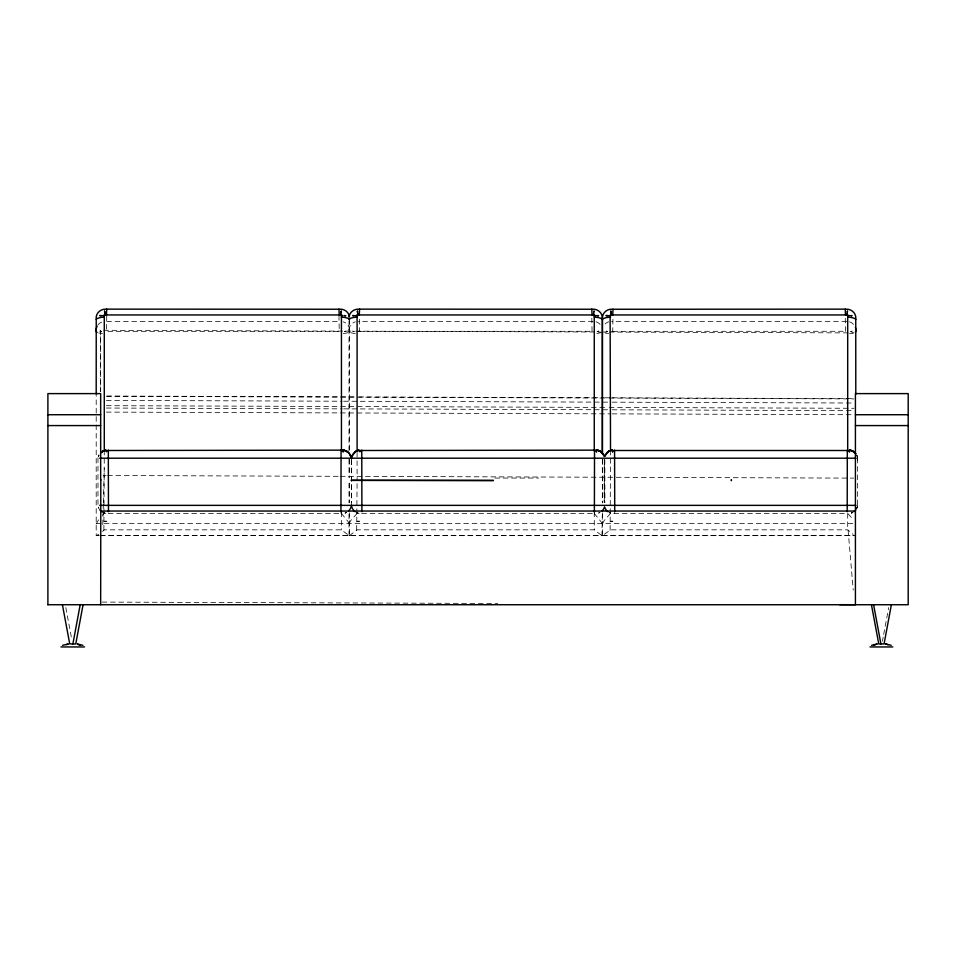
<?xml version="1.0" encoding="UTF-8"?>
<svg xmlns="http://www.w3.org/2000/svg" width="956" height="956" viewBox="0 0 956 956"><rect width="100%" height="100%" fill="white"/><g stroke="black" fill="none" stroke-linecap="round" stroke-linejoin="round"><path stroke-width="0.72" stroke-dasharray="4.78 3.58" d="M100.464 391.554L100.667 330.513M106.749 316.018L106.486 331.338L339.237 331.338L338.974 316.018M102.794 524.784L103.176 509.99M103.224 508.508L103.344 504.063M103.379 502.581L104.276 468.536M358.225 331.278L359.301 331.338L359.564 316.018M611.661 331.278L612.736 331.338L612.999 316.018M857.628 460.673L857.592 457.793A9.333 9.333 0 0 0 856.684 455.068M614.684 512.5L614.588 513.408M97.978 457.793L97.978 505.76M857.687 505.76L856.684 508.484A9.333 9.333 0 0 0 857.592 505.772L856.684 505.365M882.412 641.249L883.165 637.21M883.679 634.437L888.698 607.562M857.592 505.76L856.767 508.484M96.198 523.996L98.827 519.395M98.982 455.068L98.42 456.394A9.333 9.333 0 0 1 98.982 455.068M98.325 456.394L98.886 455.068M102.483 515.284L104.276 513.444M357.09 513.444L350.709 520.578L349 523.996M610.525 513.444L604.144 520.578L602.435 523.996M102.483 531.476L104.276 529.839L341.447 529.839L349.143 535.659L601.957 535.659L602.34 512.93M349.394 535.659L357.09 529.839L594.262 529.839L601.957 535.659M602.435 512.93L602.483 535.623L610.525 529.839L847.697 529.839L853.146 534.416M98.827 534.416L96.198 535.563L96.198 395.342M345.164 513.061L346.502 512.5M851.414 513.061L852.74 512.5M100.428 535.659L349.502 535.623L349.538 512.93M593.222 321.347L358.118 321.347M359.301 331.338L593.126 331.278M846.669 321.347L611.565 321.347M612.736 331.338L846.562 331.278M106.749 321.443L338.974 321.443M856.684 458.199L857.723 458.199L856.767 455.068M494.885 478.06L538.61 478.06M108.231 513.444L342.152 513.444M361.762 513.444L595.588 513.444M613.86 513.444L847.697 513.444M96.198 523.35L101.587 523.35M104.276 523.35L852.8 523.35M103.881 530.221L104.276 452.451M356.684 530.221L357.09 482.206M610.119 530.221L610.525 452.451M96.198 535.563L98.886 535.563M100.237 535.563L855.787 535.563M96.58 535.659L99.149 535.659M602.83 535.659L853.899 535.659M103.654 330.286L354.246 331.158M355.74 331.17L600.356 332.019M601.85 332.031L607.813 332.043M609.307 332.055L853.923 332.903M106.857 396.035L357.377 396.907M358.859 396.919L603.415 397.768M604.909 397.78L610.872 397.804M612.366 397.804L853.935 398.652M106.415 396.286L339.165 397.099M340.659 397.11L607.741 398.043M609.235 398.043L853.923 398.903M106.391 400.397L342.14 401.221M343.634 401.233L610.717 402.165M612.21 402.165L853.923 403.014M106.379 405.679L339.153 406.491M340.635 406.491L607.729 407.423M609.223 407.435L853.923 408.284M106.367 408.033L342.129 408.857M343.622 408.857L610.705 409.789M612.198 409.801L853.923 410.638M106.355 412.096L610.848 413.864M612.198 413.864L853.935 414.713M103.152 475.49L106.128 475.502M107.622 475.502L338.914 476.315M340.408 476.315L853.708 478.12M102.161 602.089L497.718 603.475M359.121 513.408L356.349 512.5A9.333 9.333 0 0 0 359.157 513.408L356.433 512.5M105.722 513.408L102.913 512.5L105.686 513.408A9.333 9.333 0 0 1 102.997 512.5M609.163 512.5L610.49 513.061L609.247 512.5A9.333 9.333 0 0 0 610.573 513.061M594.262 513.444L602.34 523.35M341.447 513.444L349.538 523.35M848.103 513.85L853.146 519.395M349.036 535.623L349 512.93M856.684 455.068L857.245 456.394M98.325 507.158L98.982 508.484A9.333 9.333 0 0 1 98.42 507.17M594.513 513.408L594.417 512.5M341.065 513.408L340.981 512.5M65.821 607.562L71.604 638.56M848.103 530.221L853.218 590.115M845.486 331.338L845.223 316.018M592.051 331.338L591.788 316.018M857.628 458.199L857.628 505.365M847.697 513.48L847.697 529.839M604.813 459.669L604.909 502.414M602.435 459.346L602.435 502.808M602.34 459.346L602.34 502.808M594.262 511.986L594.262 529.839M357.09 452.451L357.09 480.749M351.473 459.669L351.473 502.414M351.378 459.669L351.378 505.365M349.538 319.424L349.538 450.718M349.538 459.346L349.538 477.51M349.538 483.162L349.538 502.808M349 320.786L349 450.718M349 459.346L349 477.51M349 483.162L349 502.808M341.447 511.986L341.447 529.839M100.667 330.274L100.667 391.243M343.252 333.429A9.333 2.414 1.9 0 0 349.502 331.744L349.502 328.864A9.333 9.01 0 0 0 343.252 321.814M102.483 333.429A9.333 2.414 -1.9 0 1 98.827 332.963M97.894 325.04A9.333 9.01 0 0 1 102.483 321.814M853.146 332.963A9.333 2.414 1.9 0 1 849.502 333.429M608.733 333.429A9.333 2.414 -1.9 0 1 605.076 332.963M849.502 321.814A9.333 9.01 0 0 1 854.078 325.04M605.076 323.988A9.333 9.01 0 0 1 608.733 321.814M355.285 333.429A9.333 2.414 -1.9 0 1 349.036 331.744L349.036 328.864A9.333 9.01 0 0 1 355.285 321.814M601.396 332.413A9.333 2.414 1.9 0 1 596.054 333.429M596.054 321.814A9.333 9.01 0 0 1 601.396 326.223M99.926 331.111L101.396 331.577L99.926 331.111M352.728 331.111L354.21 331.577L352.728 331.111M606.164 331.111L607.646 331.577L606.164 331.111M346.419 512.5L345.092 513.061A9.333 9.333 0 0 0 346.419 512.5M599.938 512.5L598.528 513.061A9.333 9.333 0 0 0 599.854 512.5M852.668 512.5L851.342 513.061A9.333 9.333 0 0 0 852.668 512.5M345.809 331.111L344.327 331.577L345.821 331.23M598.611 331.111L597.142 331.577L598.611 331.111M852.059 331.111L850.577 331.577L852.071 331.23M105.315 521.235L104.276 521.259L106.749 521.259L105.315 521.235M358.118 521.235L357.09 521.259L359.564 521.259L358.118 521.235M611.565 521.235L610.525 521.259L612.999 521.259L611.565 521.235M604.288 502.414L604.288 459.669L604.192 502.414"/><path stroke-width="1.43" d="M493.439 480.282L351.019 480.342L493.344 480.701M731.376 480.701L731.376 479.984M341.447 450.969L341.447 317.081C340.312 314.572 345.307 316.066 341.842 315.576A1.625 1.565 0 0 0 340.814 314.584L340.802 313.281L340.718 314.918L339.237 314.954L338.974 309.158L341.854 309.266A9.333 9.01 0 0 1 349.502 316.651M596.09 315.671L594.644 315.576A1.625 1.565 0 0 0 593.628 314.584L593.616 313.281L593.533 314.918L592.051 314.954L591.788 309.158L594.656 309.266A9.333 9.01 0 0 1 602.304 316.651L602.34 453.395M602.435 453.395L602.483 316.651A9.333 9.01 0 0 1 610.119 309.266L845.235 309.135L845.486 314.954L846.968 314.918L847.135 313.281L847.064 314.584A1.625 1.565 0 0 1 848.092 315.576C851.581 316.245 846.55 314.512 847.697 317.081L847.697 450.969M104.276 450.969L104.276 317.081C105.459 314.572 100.368 316.078 103.846 315.623A1.625 1.565 0 0 1 104.921 314.584L104.921 313.281L105.005 314.918L106.486 314.954L106.737 309.135L338.974 309.23M357.09 450.969L357.09 317.081C358.273 314.572 353.182 316.078 356.66 315.623A1.625 1.565 0 0 1 357.723 314.584L357.735 313.281L357.819 314.918L359.301 314.954L359.552 309.135L591.788 309.23M610.071 315.815L608.697 315.671L610.119 315.623A1.625 1.565 0 0 1 611.159 314.584L611.171 313.281L611.254 314.918L612.736 314.954L612.999 309.23M108.47 511.747L108.327 450.109M361.906 511.747L361.762 450.109M614.72 511.747L614.577 450.109M594.262 450.969L594.262 317.081L594.285 315.647L596.078 315.6M855.787 394.147L855.751 316.651A9.333 9.01 0 0 0 848.103 309.266L845.223 309.23M351.473 458.199L351.509 457.793A9.333 9.333 0 0 1 359.157 450.156L355.19 451.818L351.856 456.394M351.378 505.365L351.342 505.76A9.333 9.333 0 0 1 348.737 510.815M349 317.045L349.036 316.651A9.333 9.01 0 0 1 356.684 309.266L359.564 309.158M72.883 643.95L80.196 604.73M83.076 604.73L75.763 643.95L69.74 643.95L62.415 604.73M891.374 604.73L884.061 643.95L878.767 643.95L871.442 604.73M610.119 315.623L610.525 450.969M100.81 479.649L100.667 604.73M96.198 394.147L96.233 316.651A9.333 9.01 0 0 1 103.881 309.266L106.749 309.158M602.435 319.424L602.483 319.328A9.333 2.414 -1.9 0 1 610.119 317.105L610.525 317.081M341.077 450.109L340.945 511.747M594.524 450.109L594.381 511.747M847.327 450.109L847.195 511.747M62.582 645.336L68.163 643.95M871.609 645.336L877.19 643.95M873.76 645.336L876.903 644.045M66.442 644.738L68.043 644.153M612.366 450.109L608.016 451.818L604.67 456.394A9.333 9.333 0 0 1 611.971 450.156L612.342 450.109M105.686 450.145L100.679 452.75A9.333 9.333 0 0 1 105.722 450.156L104.288 450.503L343.742 450.145L348.737 452.75L351.342 457.793A9.333 9.333 0 0 0 343.694 450.156L343.288 450.145M357.759 450.503L597.177 450.145L601.097 451.818L604.431 456.394A9.333 9.333 0 0 0 597.13 450.156L596.723 450.145M610.573 450.503L851.378 450.503M104.276 317.081L103.881 317.105A9.333 2.414 -1.9 0 0 96.233 319.328M357.09 317.081L356.684 317.105A9.333 2.414 -1.9 0 0 349.036 319.328M106.486 314.954L339.237 314.954M359.301 314.954L592.051 314.954M612.736 314.954L845.486 314.954M47.896 414.725L100.667 414.725M855.417 414.725L908.2 414.725M47.896 425.575L100.667 425.575M855.417 425.575L908.2 425.575M99.735 458.199L855.919 458.199M99.735 505.365L855.919 505.365M100.667 511.042L855.417 511.042M47.8 604.73L908.2 604.73L908.2 393.609L855.417 393.609L855.417 604.73L839.547 604.67M77.328 643.95L82.909 645.336M885.626 643.95L891.207 645.336M60.969 646.949L84.522 646.949M870.008 646.949L892.82 646.949M847.697 317.081L848.103 317.105A9.333 2.414 1.9 0 1 855.751 319.328L855.787 319.424M594.262 317.081L594.656 317.105A9.333 2.414 1.9 0 1 602.304 319.328L602.34 319.424M341.447 317.081L341.854 317.105A9.333 2.414 1.9 0 1 349.502 319.328M853.911 451.818L849.537 450.145M596.723 450.109L598.54 450.491L597.13 450.145M343.288 450.109L345.092 450.503M849.573 450.109L851.342 450.503M885.352 643.974L888.088 644.738M77.448 644.153L80.029 645.336M853.887 451.818L852.417 450.945L855.919 453.849A9.333 9.333 0 0 0 849.944 450.156M873.593 604.73L880.918 643.95M351.473 505.365L351.509 505.76A9.333 9.333 0 0 0 355.202 511.747M731.376 479.649L731.376 480.342M100.667 480.282L100.667 393.609L47.896 393.609L47.896 604.73M101.766 511.747A9.333 9.333 0 0 1 99.735 509.715M604.431 507.17A9.333 9.333 0 0 1 602.172 510.815M608.016 511.747A9.333 9.333 0 0 1 604.67 507.17M855.931 509.715A9.333 9.333 0 0 1 853.887 511.747M97.142 332.413A9.333 2.414 -1.9 0 1 96.233 331.744L96.233 328.864A9.333 9.01 0 0 1 97.142 326.223M104.228 315.862A1.219 1.183 0 0 1 105.22 314.894M340.503 314.894A1.219 1.183 0 0 1 341.495 315.862M855.393 332.09A9.333 2.414 1.9 0 0 855.751 331.744L855.751 328.864A9.333 9.01 0 0 0 855.393 327.514M610.478 315.862A1.219 1.183 0 0 1 611.47 314.894M846.753 314.894A1.219 1.183 0 0 1 847.745 315.862M357.042 315.862A1.219 1.183 0 0 1 358.034 314.894M593.317 314.894A1.219 1.183 0 0 1 594.309 315.862M99.926 315.6L101.396 315.623L99.926 315.6M352.728 315.6L354.21 315.623L352.728 315.6M606.164 315.6L607.646 315.623L606.164 315.6M341.005 312.158L341.232 311.178L341.005 312.158M593.807 312.158L594.035 311.178L593.807 312.158M847.255 312.158L847.482 311.178L847.255 312.158M106.57 451.053L106.343 451.818L106.546 451.053M360.006 451.053L359.898 451.818L359.982 451.053M612.82 451.053L612.593 451.818L612.82 451.053M102.973 451.053L101.766 451.818L102.973 451.053M356.409 451.053L355.202 451.818L356.409 451.053M609.223 451.053L608.016 451.818L609.223 451.053M104.61 311.166L104.754 312.385L104.61 311.166M357.425 311.166L357.556 312.385L357.425 311.166M610.86 311.166L610.992 312.385L610.86 311.166M344.59 315.6L345.821 315.719L344.59 315.623M597.404 315.6L598.623 315.719L597.404 315.623M850.84 315.6L852.071 315.719L850.84 315.623M343.073 451.818L342.822 450.945L343.073 451.818M596.508 451.818L596.257 450.945L596.508 451.818M849.322 451.818L849.071 450.945L849.322 451.818M599.878 451.053L601.085 451.818L599.854 451.053M346.442 451.053L347.649 451.818L346.419 451.053"/></g></svg>
